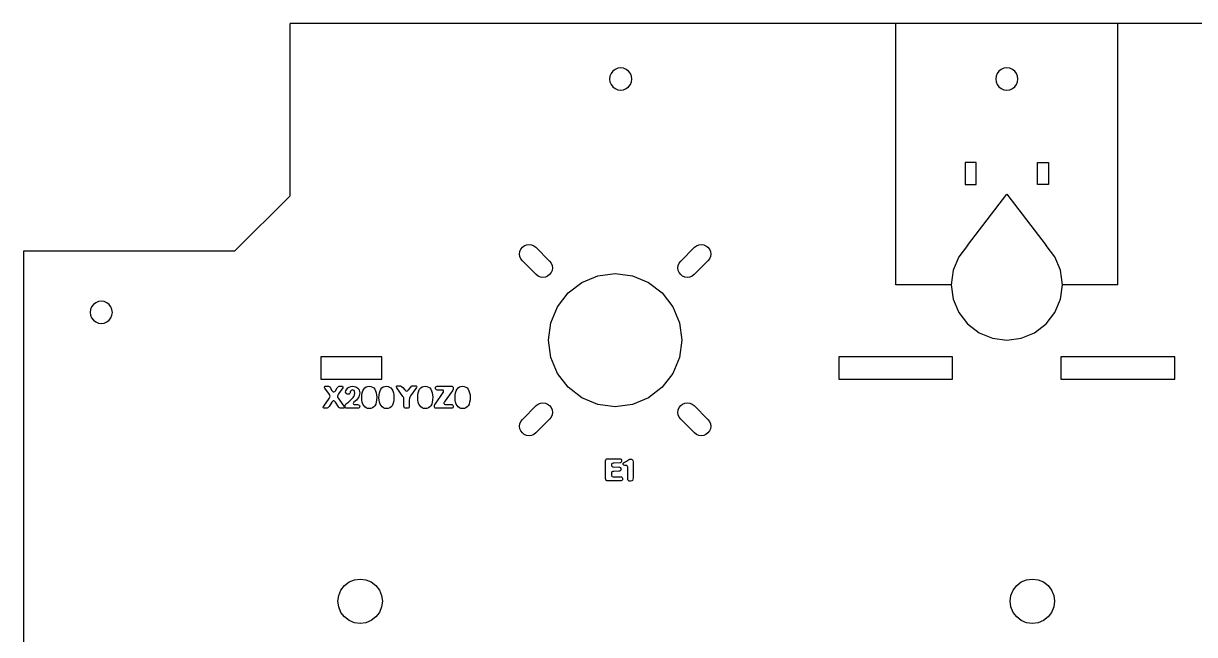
# Model space of a CAD drawing. Header units: metres. Extents: x 142 to 496, y 1157 to 1479.
# Drawn here: x 142.3 to 353.1, y 1368.9 to 1478.9 of the extents above; entities that cross this region are included whole.
import ezdxf

# ---------------------------------------------------------------- set-up
doc = ezdxf.new("R2010")
doc.units = ezdxf.units.M

msp = doc.modelspace()

# ---------------------------------------------------------------- linework, layer by layer
at = {"layer": 'COMPONENT5'}
for p, q in [((196.46, 1413.47, 0), (196.53, 1413.57, 0)), ((196.47, 1413.35, 0), (196.46, 1413.47, 0)), ((196.55, 1413.21, 0), (196.47, 1413.35, 0)), ((196.53, 1413.57, 0), (196.66, 1413.6, 0)), ((197.36, 1412.07, 0), (196.55, 1413.21, 0)), ((196.66, 1413.6, 0), (197.05, 1413.6, 0)), ((197.05, 1413.6, 0), (197.18, 1413.58, 0)), ((197.18, 1413.58, 0), (197.3, 1413.53, 0)), ((197.3, 1413.53, 0), (197.4, 1413.45, 0)), ((197.4, 1413.45, 0), (197.49, 1413.33, 0)), ((197.49, 1413.33, 0), (197.81, 1412.81, 0)), ((197.81, 1412.81, 0), (197.97, 1412.63, 0)), ((197.97, 1412.63, 0), (198.05, 1412.58, 0)), ((198.05, 1412.58, 0), (198.15, 1412.57, 0)), ((198.15, 1412.57, 0), (198.31, 1412.62, 0)), ((198.31, 1412.62, 0), (198.44, 1412.78, 0)), ((198.44, 1412.78, 0), (198.76, 1413.28, 0)), ((198.76, 1413.28, 0), (198.87, 1413.43, 0)), ((198.87, 1413.43, 0), (198.98, 1413.53, 0)), ((199.74, 1413.28, 0), (198.97, 1412.19, 0)), ((198.98, 1413.53, 0), (199.11, 1413.58, 0)), ((199.11, 1413.58, 0), (199.29, 1413.6, 0)), ((199.29, 1413.6, 0), (199.57, 1413.6, 0)), ((199.57, 1413.6, 0), (199.72, 1413.57, 0)), ((199.72, 1413.57, 0), (199.79, 1413.48, 0)), ((199.79, 1413.38, 0), (199.74, 1413.28, 0)), ((199.79, 1413.48, 0), (199.79, 1413.38, 0)), ((200.26, 1412.5, 0), (200.31, 1412.78, 0)), ((200.29, 1412.35, 0), (200.26, 1412.5, 0)), ((200.31, 1412.78, 0), (200.4, 1412.96, 0)), ((200.4, 1412.96, 0), (200.52, 1413.14, 0)), ((200.52, 1413.14, 0), (200.69, 1413.3, 0)), ((200.69, 1413.3, 0), (200.91, 1413.44, 0)), ((200.91, 1413.44, 0), (201.19, 1413.54, 0)), ((201.08, 1412.38, 0), (201.01, 1412.27, 0)), ((201.11, 1412.52, 0), (201.08, 1412.38, 0)), ((201.17, 1412.67, 0), (201.11, 1412.52, 0)), ((201.25, 1412.8, 0), (201.17, 1412.67, 0)), ((201.19, 1413.54, 0), (201.53, 1413.57, 0)), ((201.37, 1412.89, 0), (201.25, 1412.8, 0)), ((201.51, 1412.92, 0), (201.37, 1412.89, 0)), ((201.65, 1412.89, 0), (201.51, 1412.92, 0)), ((201.53, 1413.57, 0), (201.83, 1413.55, 0)), ((201.78, 1412.79, 0), (201.65, 1412.89, 0)), ((201.87, 1412.61, 0), (201.78, 1412.79, 0)), ((201.83, 1413.55, 0), (202.08, 1413.48, 0)), ((201.91, 1412.33, 0), (201.87, 1412.61, 0)), ((202.08, 1413.48, 0), (202.3, 1413.37, 0)), ((202.3, 1413.37, 0), (202.48, 1413.23, 0)), ((202.48, 1413.23, 0), (202.62, 1413.06, 0)), ((202.62, 1413.06, 0), (202.72, 1412.86, 0)), ((202.72, 1412.86, 0), (202.78, 1412.64, 0)), ((202.78, 1412.64, 0), (202.8, 1412.4, 0)), ((202.8, 1412.4, 0), (202.78, 1412.13, 0)), ((203.19, 1411.99, 0), (203.25, 1412.41, 0)), ((203.25, 1412.41, 0), (203.37, 1412.77, 0)), ((203.37, 1412.77, 0), (203.52, 1413.06, 0)), ((203.52, 1413.06, 0), (203.72, 1413.29, 0)), ((203.72, 1413.29, 0), (203.95, 1413.45, 0)), ((203.95, 1413.45, 0), (204.22, 1413.55, 0)), ((204.22, 1413.55, 0), (204.53, 1413.58, 0)), ((204.53, 1413.58, 0), (204.83, 1413.54, 0)), ((204.83, 1413.54, 0), (205.09, 1413.44, 0)), ((205.09, 1413.44, 0), (205.32, 1413.27, 0)), ((205.32, 1413.27, 0), (205.51, 1413.04, 0)), ((205.51, 1413.04, 0), (205.67, 1412.76, 0)), ((205.67, 1412.76, 0), (205.78, 1412.42, 0)), ((205.78, 1412.42, 0), (205.85, 1412.03, 0)), ((206.28, 1411.99, 0), (206.35, 1412.41, 0)), ((206.35, 1412.41, 0), (206.46, 1412.77, 0)), ((206.46, 1412.77, 0), (206.62, 1413.06, 0)), ((206.62, 1413.06, 0), (206.81, 1413.29, 0)), ((206.81, 1413.29, 0), (207.05, 1413.45, 0)), ((207.05, 1413.45, 0), (207.32, 1413.55, 0)), ((207.32, 1413.55, 0), (207.63, 1413.58, 0)), ((207.63, 1413.58, 0), (207.92, 1413.54, 0)), ((207.92, 1413.54, 0), (208.19, 1413.44, 0)), ((208.19, 1413.44, 0), (208.42, 1413.27, 0)), ((208.42, 1413.27, 0), (208.61, 1413.04, 0)), ((208.61, 1413.04, 0), (208.76, 1412.76, 0)), ((208.76, 1412.76, 0), (208.88, 1412.42, 0)), ((208.88, 1412.42, 0), (208.95, 1412.03, 0)), ((209.41, 1413.47, 0), (209.44, 1413.59, 0)), ((209.51, 1413.27, 0), (209.41, 1413.47, 0)), ((209.44, 1413.59, 0), (209.54, 1413.66, 0)), ((210.59, 1411.76, 0), (209.51, 1413.27, 0)), ((209.54, 1413.66, 0), (209.67, 1413.68, 0)), ((209.67, 1413.68, 0), (209.99, 1413.68, 0)), ((209.99, 1413.68, 0), (210.15, 1413.66, 0)), ((210.15, 1413.66, 0), (210.33, 1413.55, 0)), ((210.33, 1413.55, 0), (210.59, 1413.33, 0)), ((210.59, 1413.33, 0), (210.94, 1412.93, 0)), ((210.94, 1412.93, 0), (211.12, 1412.73, 0)), ((211.12, 1412.73, 0), (211.26, 1412.69, 0)), ((211.26, 1412.69, 0), (211.43, 1412.75, 0)), ((211.43, 1412.75, 0), (211.59, 1412.95, 0)), ((211.59, 1412.95, 0), (212, 1413.43, 0)), ((212.89, 1413.15, 0), (211.94, 1411.84, 0)), ((212, 1413.43, 0), (212.11, 1413.57, 0)), ((212.11, 1413.57, 0), (212.24, 1413.64, 0)), ((212.24, 1413.64, 0), (212.59, 1413.68, 0)), ((212.59, 1413.68, 0), (212.78, 1413.68, 0)), ((212.78, 1413.68, 0), (212.97, 1413.64, 0)), ((213.02, 1413.34, 0), (212.89, 1413.15, 0)), ((212.97, 1413.64, 0), (213.04, 1413.59, 0)), ((213.06, 1413.5, 0), (213.02, 1413.34, 0)), ((213.04, 1413.59, 0), (213.06, 1413.5, 0)), ((213.26, 1411.99, 0), (213.33, 1412.41, 0)), ((213.33, 1412.41, 0), (213.44, 1412.77, 0)), ((213.44, 1412.77, 0), (213.59, 1413.06, 0)), ((213.59, 1413.06, 0), (213.79, 1413.29, 0)), ((213.79, 1413.29, 0), (214.02, 1413.45, 0)), ((214.02, 1413.45, 0), (214.3, 1413.55, 0)), ((214.3, 1413.55, 0), (214.6, 1413.58, 0)), ((214.6, 1413.58, 0), (214.9, 1413.54, 0)), ((214.9, 1413.54, 0), (215.16, 1413.44, 0)), ((215.16, 1413.44, 0), (215.4, 1413.27, 0)), ((215.4, 1413.27, 0), (215.59, 1413.04, 0)), ((215.59, 1413.04, 0), (215.74, 1412.76, 0)), ((215.74, 1412.76, 0), (215.85, 1412.42, 0)), ((215.85, 1412.42, 0), (215.92, 1412.03, 0)), ((216.43, 1413.27, 0), (216.45, 1413.39, 0)), ((216.46, 1413.12, 0), (216.43, 1413.27, 0)), ((216.45, 1413.39, 0), (216.51, 1413.5, 0)), ((216.54, 1413, 0), (216.46, 1413.12, 0)), ((216.51, 1413.5, 0), (216.6, 1413.56, 0)), ((216.65, 1412.92, 0), (216.54, 1413, 0)), ((216.6, 1413.56, 0), (216.72, 1413.59, 0)), ((216.76, 1412.89, 0), (216.65, 1412.92, 0)), ((216.72, 1413.59, 0), (219.32, 1413.59, 0)), ((217.43, 1412.89, 0), (216.76, 1412.89, 0)), ((217.8, 1412.86, 0), (217.43, 1412.89, 0)), ((217.7, 1412.29, 0), (217.81, 1412.43, 0)), ((217.87, 1412.81, 0), (217.8, 1412.86, 0)), ((217.81, 1412.43, 0), (217.87, 1412.53, 0)), ((217.9, 1412.71, 0), (217.87, 1412.81, 0)), ((217.87, 1412.53, 0), (217.89, 1412.62, 0)), ((217.89, 1412.62, 0), (217.9, 1412.71, 0)), ((219.25, 1412.44, 0), (218.2, 1410.98, 0)), ((219.46, 1412.68, 0), (219.25, 1412.44, 0)), ((219.32, 1413.59, 0), (219.46, 1413.57, 0)), ((219.46, 1413.57, 0), (219.56, 1413.5, 0)), ((219.58, 1412.86, 0), (219.46, 1412.68, 0)), ((219.56, 1413.5, 0), (219.63, 1413.4, 0)), ((219.64, 1413.04, 0), (219.58, 1412.86, 0)), ((219.63, 1413.4, 0), (219.65, 1413.25, 0)), ((219.65, 1413.25, 0), (219.64, 1413.04, 0)), ((219.99, 1411.99, 0), (220.06, 1412.41, 0)), ((220.06, 1412.41, 0), (220.17, 1412.77, 0)), ((220.17, 1412.77, 0), (220.32, 1413.06, 0)), ((220.32, 1413.06, 0), (220.52, 1413.29, 0)), ((220.52, 1413.29, 0), (220.76, 1413.45, 0)), ((220.76, 1413.45, 0), (221.03, 1413.55, 0)), ((221.03, 1413.55, 0), (221.34, 1413.58, 0)), ((221.34, 1413.58, 0), (221.63, 1413.54, 0)), ((221.63, 1413.54, 0), (221.9, 1413.44, 0)), ((221.9, 1413.44, 0), (222.13, 1413.27, 0)), ((222.13, 1413.27, 0), (222.32, 1413.04, 0)), ((222.32, 1413.04, 0), (222.47, 1412.76, 0)), ((222.47, 1412.76, 0), (222.59, 1412.42, 0)), ((222.59, 1412.42, 0), (222.66, 1412.03, 0)), ((196.32, 1409.99, 0), (197.32, 1411.39, 0)), ((197.32, 1411.39, 0), (197.43, 1411.59, 0)), ((197.8, 1410.71, 0), (197.32, 1409.96, 0)), ((197.43, 1411.94, 0), (197.36, 1412.07, 0)), ((197.47, 1411.77, 0), (197.43, 1411.94, 0)), ((197.43, 1411.59, 0), (197.47, 1411.77, 0)), ((197.95, 1410.89, 0), (197.8, 1410.71, 0)), ((198.04, 1410.94, 0), (197.95, 1410.89, 0)), ((198.14, 1410.96, 0), (198.04, 1410.94, 0)), ((198.29, 1410.91, 0), (198.14, 1410.96, 0)), ((198.45, 1410.71, 0), (198.29, 1410.91, 0)), ((198.97, 1409.89, 0), (198.45, 1410.71, 0)), ((198.84, 1411.96, 0), (198.79, 1411.78, 0)), ((198.79, 1411.78, 0), (198.82, 1411.61, 0)), ((198.82, 1411.61, 0), (198.97, 1411.36, 0)), ((198.97, 1412.19, 0), (198.84, 1411.96, 0)), ((198.97, 1411.36, 0), (199.78, 1410.22, 0)), ((200.2, 1410.14, 0), (200.27, 1410.28, 0)), ((200.27, 1410.28, 0), (200.44, 1410.46, 0)), ((200.38, 1412.25, 0), (200.29, 1412.35, 0)), ((200.53, 1412.18, 0), (200.38, 1412.25, 0)), ((200.44, 1410.46, 0), (200.76, 1410.72, 0)), ((200.74, 1412.16, 0), (200.53, 1412.18, 0)), ((200.9, 1412.18, 0), (200.74, 1412.16, 0)), ((200.76, 1410.72, 0), (201.26, 1411.17, 0)), ((201.01, 1412.27, 0), (200.9, 1412.18, 0)), ((201.26, 1411.17, 0), (201.62, 1411.57, 0)), ((201.62, 1411.57, 0), (201.75, 1411.76, 0)), ((201.66, 1410.59, 0), (201.64, 1410.49, 0)), ((201.64, 1410.49, 0), (201.69, 1410.37, 0)), ((201.76, 1410.7, 0), (201.66, 1410.59, 0)), ((201.69, 1410.37, 0), (201.83, 1410.31, 0)), ((201.75, 1411.76, 0), (201.84, 1411.95, 0)), ((202.21, 1411.1, 0), (201.76, 1410.7, 0)), ((201.83, 1410.31, 0), (202.05, 1410.29, 0)), ((201.84, 1411.95, 0), (201.89, 1412.14, 0)), ((201.89, 1412.14, 0), (201.91, 1412.33, 0)), ((202.05, 1410.29, 0), (202.38, 1410.29, 0)), ((202.53, 1411.49, 0), (202.21, 1411.1, 0)), ((202.38, 1410.29, 0), (202.58, 1410.26, 0)), ((202.65, 1411.69, 0), (202.53, 1411.49, 0)), ((202.58, 1410.26, 0), (202.71, 1410.19, 0)), ((202.73, 1411.9, 0), (202.65, 1411.69, 0)), ((202.78, 1412.13, 0), (202.73, 1411.9, 0)), ((203.17, 1411.51, 0), (203.19, 1411.99, 0)), ((203.19, 1411.09, 0), (203.17, 1411.51, 0)), ((203.27, 1410.71, 0), (203.19, 1411.09, 0)), ((203.38, 1410.38, 0), (203.27, 1410.71, 0)), ((203.54, 1410.1, 0), (203.38, 1410.38, 0)), ((205.68, 1410.35, 0), (205.53, 1410.07, 0)), ((205.79, 1410.7, 0), (205.68, 1410.35, 0)), ((205.85, 1411.12, 0), (205.79, 1410.7, 0)), ((205.85, 1412.03, 0), (205.87, 1411.6, 0)), ((205.87, 1411.6, 0), (205.85, 1411.12, 0)), ((206.26, 1411.51, 0), (206.28, 1411.99, 0)), ((206.29, 1411.09, 0), (206.26, 1411.51, 0)), ((206.36, 1410.71, 0), (206.29, 1411.09, 0)), ((206.48, 1410.38, 0), (206.36, 1410.71, 0)), ((206.64, 1410.1, 0), (206.48, 1410.38, 0)), ((208.78, 1410.35, 0), (208.63, 1410.07, 0)), ((208.88, 1410.7, 0), (208.78, 1410.35, 0)), ((208.95, 1411.12, 0), (208.88, 1410.7, 0)), ((208.95, 1412.03, 0), (208.97, 1411.6, 0)), ((208.97, 1411.6, 0), (208.95, 1411.12, 0)), ((210.66, 1411.63, 0), (210.59, 1411.76, 0)), ((210.72, 1411.47, 0), (210.66, 1411.63, 0)), ((210.75, 1411.3, 0), (210.72, 1411.47, 0)), ((210.76, 1411.16, 0), (210.75, 1411.3, 0)), ((210.76, 1410, 0), (210.76, 1411.16, 0)), ((211.75, 1411.42, 0), (211.71, 1411.06, 0)), ((211.71, 1411.06, 0), (211.71, 1410, 0)), ((211.81, 1411.63, 0), (211.75, 1411.42, 0)), ((211.94, 1411.84, 0), (211.81, 1411.63, 0)), ((213.24, 1411.51, 0), (213.26, 1411.99, 0)), ((213.26, 1411.09, 0), (213.24, 1411.51, 0)), ((213.34, 1410.71, 0), (213.26, 1411.09, 0)), ((213.46, 1410.38, 0), (213.34, 1410.71, 0)), ((213.61, 1410.1, 0), (213.46, 1410.38, 0)), ((215.76, 1410.35, 0), (215.61, 1410.07, 0)), ((215.86, 1410.7, 0), (215.76, 1410.35, 0)), ((215.93, 1411.12, 0), (215.86, 1410.7, 0)), ((215.92, 1412.03, 0), (215.95, 1411.6, 0)), ((215.95, 1411.6, 0), (215.93, 1411.12, 0)), ((216.26, 1410.16, 0), (216.32, 1410.31, 0)), ((216.32, 1410.31, 0), (216.54, 1410.61, 0)), ((216.54, 1410.61, 0), (217.7, 1412.29, 0)), ((217.99, 1410.67, 0), (217.97, 1410.58, 0)), ((217.97, 1410.58, 0), (217.97, 1410.49, 0)), ((217.97, 1410.49, 0), (217.98, 1410.41, 0)), ((217.98, 1410.41, 0), (218.02, 1410.35, 0)), ((218.05, 1410.79, 0), (217.99, 1410.67, 0)), ((218.02, 1410.35, 0), (218.16, 1410.3, 0)), ((218.2, 1410.98, 0), (218.05, 1410.79, 0)), ((218.16, 1410.3, 0), (218.41, 1410.31, 0)), ((218.41, 1410.31, 0), (218.77, 1410.32, 0)), ((218.77, 1410.32, 0), (219.32, 1410.32, 0)), ((219.32, 1410.32, 0), (219.45, 1410.29, 0)), ((219.45, 1410.29, 0), (219.55, 1410.19, 0)), ((219.97, 1411.51, 0), (219.99, 1411.99, 0)), ((220, 1411.09, 0), (219.97, 1411.51, 0)), ((220.07, 1410.71, 0), (220, 1411.09, 0)), ((220.19, 1410.38, 0), (220.07, 1410.71, 0)), ((220.35, 1410.1, 0), (220.19, 1410.38, 0)), ((222.49, 1410.35, 0), (222.34, 1410.07, 0)), ((222.59, 1410.7, 0), (222.49, 1410.35, 0)), ((222.66, 1411.12, 0), (222.59, 1410.7, 0)), ((222.66, 1412.03, 0), (222.68, 1411.6, 0)), ((222.68, 1411.6, 0), (222.66, 1411.12, 0)), ((196.22, 1409.77, 0), (196.24, 1409.86, 0)), ((196.26, 1409.7, 0), (196.22, 1409.77, 0)), ((196.24, 1409.86, 0), (196.28, 1409.92, 0)), ((196.35, 1409.64, 0), (196.26, 1409.7, 0)), ((196.28, 1409.92, 0), (196.32, 1409.99, 0)), ((196.46, 1409.62, 0), (196.35, 1409.64, 0)), ((196.8, 1409.62, 0), (196.46, 1409.62, 0)), ((196.94, 1409.64, 0), (196.8, 1409.62, 0)), ((197.07, 1409.69, 0), (196.94, 1409.64, 0)), ((197.19, 1409.8, 0), (197.07, 1409.69, 0)), ((197.32, 1409.96, 0), (197.19, 1409.8, 0)), ((199.07, 1409.77, 0), (198.97, 1409.89, 0)), ((199.18, 1409.69, 0), (199.07, 1409.77, 0)), ((199.3, 1409.64, 0), (199.18, 1409.69, 0)), ((199.43, 1409.62, 0), (199.3, 1409.64, 0)), ((199.78, 1409.62, 0), (199.43, 1409.62, 0)), ((199.78, 1410.22, 0), (199.93, 1410, 0)), ((199.96, 1409.66, 0), (199.78, 1409.62, 0)), ((199.93, 1410, 0), (200.01, 1409.88, 0)), ((200.01, 1409.71, 0), (199.96, 1409.66, 0)), ((200.01, 1409.88, 0), (200.03, 1409.83, 0)), ((200.03, 1409.79, 0), (200.01, 1409.71, 0)), ((200.03, 1409.83, 0), (200.03, 1409.79, 0)), ((200.19, 1409.95, 0), (200.2, 1410.14, 0)), ((200.21, 1409.81, 0), (200.19, 1409.95, 0)), ((200.27, 1409.71, 0), (200.21, 1409.81, 0)), ((200.37, 1409.64, 0), (200.27, 1409.71, 0)), ((200.5, 1409.62, 0), (200.37, 1409.64, 0)), ((202.45, 1409.62, 0), (200.5, 1409.62, 0)), ((202.59, 1409.64, 0), (202.45, 1409.62, 0)), ((202.7, 1409.7, 0), (202.59, 1409.64, 0)), ((202.78, 1409.8, 0), (202.7, 1409.7, 0)), ((202.71, 1410.19, 0), (202.78, 1410.09, 0)), ((202.78, 1410.09, 0), (202.8, 1409.96, 0)), ((202.8, 1409.96, 0), (202.78, 1409.8, 0)), ((203.74, 1409.87, 0), (203.54, 1410.1, 0)), ((203.97, 1409.71, 0), (203.74, 1409.87, 0)), ((204.23, 1409.6, 0), (203.97, 1409.71, 0)), ((204.51, 1409.57, 0), (204.23, 1409.6, 0)), ((204.83, 1409.6, 0), (204.51, 1409.57, 0)), ((205.11, 1409.69, 0), (204.83, 1409.6, 0)), ((205.34, 1409.85, 0), (205.11, 1409.69, 0)), ((205.53, 1410.07, 0), (205.34, 1409.85, 0)), ((206.83, 1409.87, 0), (206.64, 1410.1, 0)), ((207.06, 1409.71, 0), (206.83, 1409.87, 0)), ((207.32, 1409.6, 0), (207.06, 1409.71, 0)), ((207.61, 1409.57, 0), (207.32, 1409.6, 0)), ((207.93, 1409.6, 0), (207.61, 1409.57, 0)), ((208.2, 1409.69, 0), (207.93, 1409.6, 0)), ((208.44, 1409.85, 0), (208.2, 1409.69, 0)), ((208.63, 1410.07, 0), (208.44, 1409.85, 0)), ((210.79, 1409.83, 0), (210.76, 1410, 0)), ((210.86, 1409.71, 0), (210.79, 1409.83, 0)), ((210.98, 1409.63, 0), (210.86, 1409.71, 0)), ((211.15, 1409.61, 0), (210.98, 1409.63, 0)), ((211.33, 1409.61, 0), (211.15, 1409.61, 0)), ((211.5, 1409.63, 0), (211.33, 1409.61, 0)), ((211.62, 1409.71, 0), (211.5, 1409.63, 0)), ((211.69, 1409.83, 0), (211.62, 1409.71, 0)), ((211.71, 1410, 0), (211.69, 1409.83, 0)), ((213.81, 1409.87, 0), (213.61, 1410.1, 0)), ((214.04, 1409.71, 0), (213.81, 1409.87, 0)), ((214.3, 1409.6, 0), (214.04, 1409.71, 0)), ((214.59, 1409.57, 0), (214.3, 1409.6, 0)), ((214.91, 1409.6, 0), (214.59, 1409.57, 0)), ((215.18, 1409.69, 0), (214.91, 1409.6, 0)), ((215.42, 1409.85, 0), (215.18, 1409.69, 0)), ((215.61, 1410.07, 0), (215.42, 1409.85, 0)), ((216.24, 1409.99, 0), (216.26, 1410.16, 0)), ((216.26, 1409.83, 0), (216.24, 1409.99, 0)), ((216.32, 1409.71, 0), (216.26, 1409.83, 0)), ((216.41, 1409.64, 0), (216.32, 1409.71, 0)), ((216.54, 1409.61, 0), (216.41, 1409.64, 0)), ((219.32, 1409.61, 0), (216.54, 1409.61, 0)), ((219.46, 1409.63, 0), (219.32, 1409.61, 0)), ((219.55, 1409.69, 0), (219.46, 1409.63, 0)), ((219.55, 1410.19, 0), (219.61, 1410.07, 0)), ((219.61, 1409.79, 0), (219.55, 1409.69, 0)), ((219.61, 1410.07, 0), (219.63, 1409.95, 0)), ((219.63, 1409.95, 0), (219.61, 1409.79, 0)), ((220.54, 1409.87, 0), (220.35, 1410.1, 0)), ((220.77, 1409.71, 0), (220.54, 1409.87, 0)), ((221.03, 1409.6, 0), (220.77, 1409.71, 0)), ((221.32, 1409.57, 0), (221.03, 1409.6, 0)), ((221.64, 1409.6, 0), (221.32, 1409.57, 0)), ((221.91, 1409.69, 0), (221.64, 1409.6, 0)), ((222.15, 1409.85, 0), (221.91, 1409.69, 0)), ((222.34, 1410.07, 0), (222.15, 1409.85, 0))]:
    msp.add_line(p, q, dxfattribs=at)
at = {"layer": 'COMPONENT6'}
for p, q in [((247.06, 1400.14, 0), (247.08, 1400.31, 0)), ((247.06, 1396.96, 0), (247.06, 1400.14, 0)), ((247.08, 1400.31, 0), (247.14, 1400.43, 0)), ((247.14, 1400.43, 0), (247.25, 1400.5, 0)), ((247.25, 1400.5, 0), (247.4, 1400.52, 0)), ((247.4, 1400.52, 0), (249.58, 1400.52, 0)), ((248.41, 1399.75, 0), (248.26, 1399.7, 0)), ((248.6, 1399.76, 0), (248.41, 1399.75, 0)), ((249.61, 1399.78, 0), (248.6, 1399.76, 0)), ((249.58, 1400.52, 0), (249.74, 1400.5, 0)), ((249.76, 1399.82, 0), (249.61, 1399.78, 0)), ((249.74, 1400.5, 0), (249.85, 1400.44, 0)), ((249.86, 1399.92, 0), (249.76, 1399.82, 0)), ((249.85, 1400.44, 0), (249.91, 1400.34, 0)), ((249.92, 1400.05, 0), (249.86, 1399.92, 0)), ((249.91, 1400.34, 0), (249.93, 1400.2, 0)), ((249.93, 1400.2, 0), (249.92, 1400.05, 0)), ((250.23, 1399.64, 0), (250.25, 1399.74, 0)), ((250.25, 1399.74, 0), (250.29, 1399.81, 0)), ((250.29, 1399.81, 0), (250.44, 1399.91, 0)), ((250.44, 1399.91, 0), (250.64, 1399.99, 0)), ((250.64, 1399.99, 0), (250.88, 1400.09, 0)), ((250.88, 1400.09, 0), (251.01, 1400.19, 0)), ((251.01, 1400.19, 0), (251.16, 1400.32, 0)), ((251.16, 1400.32, 0), (251.35, 1400.43, 0)), ((251.35, 1400.43, 0), (251.59, 1400.48, 0)), ((251.59, 1400.48, 0), (251.74, 1400.46, 0)), ((251.74, 1400.46, 0), (251.84, 1400.41, 0)), ((251.84, 1400.41, 0), (251.92, 1400.34, 0)), ((251.92, 1400.34, 0), (251.96, 1400.24, 0)), ((251.96, 1400.24, 0), (252, 1400, 0)), ((252, 1400, 0), (252, 1399.74, 0)), ((252, 1399.74, 0), (252, 1397.11, 0)), ((248.13, 1398.01, 0), (248.1, 1397.78, 0)), ((248.1, 1397.78, 0), (248.1, 1397.61, 0)), ((248.15, 1399.6, 0), (248.11, 1399.42, 0)), ((248.11, 1399.42, 0), (248.14, 1399.23, 0)), ((248.2, 1398.15, 0), (248.13, 1398.01, 0)), ((248.14, 1399.23, 0), (248.22, 1399.12, 0)), ((248.26, 1399.7, 0), (248.15, 1399.6, 0)), ((248.34, 1398.22, 0), (248.2, 1398.15, 0)), ((248.22, 1399.12, 0), (248.35, 1399.06, 0)), ((248.55, 1398.25, 0), (248.34, 1398.22, 0)), ((248.35, 1399.06, 0), (248.55, 1399.04, 0)), ((248.55, 1399.04, 0), (249.44, 1399.06, 0)), ((249.44, 1398.27, 0), (248.55, 1398.25, 0)), ((249.44, 1399.06, 0), (249.59, 1399.03, 0)), ((249.59, 1398.3, 0), (249.44, 1398.27, 0)), ((249.59, 1399.03, 0), (249.71, 1398.93, 0)), ((249.71, 1398.38, 0), (249.59, 1398.3, 0)), ((249.71, 1398.93, 0), (249.78, 1398.8, 0)), ((249.78, 1398.5, 0), (249.71, 1398.38, 0)), ((249.78, 1398.8, 0), (249.8, 1398.64, 0)), ((249.8, 1398.64, 0), (249.78, 1398.5, 0)), ((250.25, 1399.48, 0), (250.23, 1399.64, 0)), ((250.32, 1399.38, 0), (250.25, 1399.48, 0)), ((250.52, 1399.32, 0), (250.32, 1399.38, 0)), ((250.75, 1399.31, 0), (250.52, 1399.32, 0)), ((250.86, 1399.3, 0), (250.75, 1399.31, 0)), ((250.94, 1399.25, 0), (250.86, 1399.3, 0)), ((251.02, 1399.14, 0), (250.94, 1399.25, 0)), ((251.05, 1399.02, 0), (251.02, 1399.14, 0)), ((251.05, 1398.74, 0), (251.05, 1399.02, 0)), ((251.05, 1397.04, 0), (251.05, 1398.74, 0)), ((247.08, 1396.77, 0), (247.06, 1396.96, 0)), ((247.15, 1396.64, 0), (247.08, 1396.77, 0)), ((247.26, 1396.57, 0), (247.15, 1396.64, 0)), ((247.42, 1396.55, 0), (247.26, 1396.57, 0)), ((249.66, 1396.55, 0), (247.42, 1396.55, 0)), ((248.1, 1397.61, 0), (248.14, 1397.43, 0)), ((248.14, 1397.43, 0), (248.24, 1397.32, 0)), ((248.24, 1397.32, 0), (248.41, 1397.28, 0)), ((248.41, 1397.28, 0), (248.62, 1397.27, 0)), ((248.62, 1397.27, 0), (249.78, 1397.29, 0)), ((249.86, 1396.57, 0), (249.66, 1396.55, 0)), ((249.78, 1397.29, 0), (249.93, 1397.26, 0)), ((250, 1396.62, 0), (249.86, 1396.57, 0)), ((249.93, 1397.26, 0), (250.03, 1397.15, 0)), ((250.08, 1396.72, 0), (250, 1396.62, 0)), ((250.03, 1397.15, 0), (250.09, 1397.01, 0)), ((250.11, 1396.85, 0), (250.08, 1396.72, 0)), ((250.09, 1397.01, 0), (250.11, 1396.85, 0)), ((251.08, 1396.76, 0), (251.05, 1397.04, 0)), ((251.17, 1396.59, 0), (251.08, 1396.76, 0)), ((251.31, 1396.51, 0), (251.17, 1396.59, 0)), ((251.53, 1396.49, 0), (251.31, 1396.51, 0)), ((251.78, 1396.53, 0), (251.53, 1396.49, 0)), ((251.93, 1396.64, 0), (251.78, 1396.53, 0)), ((251.99, 1396.83, 0), (251.93, 1396.64, 0)), ((252, 1397.11, 0), (251.99, 1396.83, 0))]:
    msp.add_line(p, q, dxfattribs=at)
at = {"layer": 'GROUP0'}
for p, q in [((190.28, 1447.88, 0), (190.28, 1478.88, 0)), ((299.28, 1478.88, 0), (190.28, 1478.88, 0)), ((339.28, 1478.88, 0), (299.28, 1478.88, 0)), ((299.28, 1431.86, 0), (299.28, 1478.88, 0)), ((448.28, 1478.88, 0), (339.28, 1478.88, 0)), ((339.28, 1431.86, 0), (339.28, 1478.88, 0)), ((247.85, 1469.4, 0), (247.78, 1468.88, 0)), ((248.05, 1469.88, 0), (247.85, 1469.4, 0)), ((248.37, 1470.3, 0), (248.05, 1469.88, 0)), ((248.78, 1470.62, 0), (248.37, 1470.3, 0)), ((249.27, 1470.82, 0), (248.78, 1470.62, 0)), ((249.78, 1470.88, 0), (249.27, 1470.82, 0)), ((250.3, 1470.82, 0), (249.78, 1470.88, 0)), ((250.78, 1470.62, 0), (250.3, 1470.82, 0)), ((251.2, 1470.3, 0), (250.78, 1470.62, 0)), ((251.52, 1469.88, 0), (251.2, 1470.3, 0)), ((251.71, 1469.4, 0), (251.52, 1469.88, 0)), ((251.78, 1468.88, 0), (251.71, 1469.4, 0)), ((317.35, 1469.4, 0), (317.28, 1468.88, 0)), ((317.55, 1469.88, 0), (317.35, 1469.4, 0)), ((317.87, 1470.3, 0), (317.55, 1469.88, 0)), ((318.28, 1470.62, 0), (317.87, 1470.3, 0)), ((318.77, 1470.82, 0), (318.28, 1470.62, 0)), ((319.28, 1470.88, 0), (318.77, 1470.82, 0)), ((319.8, 1470.82, 0), (319.28, 1470.88, 0)), ((320.28, 1470.62, 0), (319.8, 1470.82, 0)), ((320.7, 1470.3, 0), (320.28, 1470.62, 0)), ((321.02, 1469.88, 0), (320.7, 1470.3, 0)), ((321.21, 1469.4, 0), (321.02, 1469.88, 0)), ((321.28, 1468.88, 0), (321.21, 1469.4, 0)), ((247.78, 1468.88, 0), (247.85, 1468.37, 0)), ((247.85, 1468.37, 0), (248.05, 1467.88, 0)), ((248.05, 1467.88, 0), (248.37, 1467.47, 0)), ((248.37, 1467.47, 0), (248.78, 1467.15, 0)), ((250.78, 1467.15, 0), (251.2, 1467.47, 0)), ((251.2, 1467.47, 0), (251.52, 1467.88, 0)), ((251.52, 1467.88, 0), (251.71, 1468.37, 0)), ((251.71, 1468.37, 0), (251.78, 1468.88, 0)), ((317.28, 1468.88, 0), (317.35, 1468.37, 0)), ((317.35, 1468.37, 0), (317.55, 1467.88, 0)), ((317.55, 1467.88, 0), (317.87, 1467.47, 0)), ((317.87, 1467.47, 0), (318.28, 1467.15, 0)), ((320.28, 1467.15, 0), (320.7, 1467.47, 0)), ((320.7, 1467.47, 0), (321.02, 1467.88, 0)), ((321.02, 1467.88, 0), (321.21, 1468.37, 0)), ((321.21, 1468.37, 0), (321.28, 1468.88, 0)), ((248.78, 1467.15, 0), (249.27, 1466.95, 0)), ((249.27, 1466.95, 0), (249.78, 1466.88, 0)), ((249.78, 1466.88, 0), (250.3, 1466.95, 0)), ((250.3, 1466.95, 0), (250.78, 1467.15, 0)), ((318.28, 1467.15, 0), (318.77, 1466.95, 0)), ((318.77, 1466.95, 0), (319.28, 1466.88, 0)), ((319.28, 1466.88, 0), (319.8, 1466.95, 0)), ((319.8, 1466.95, 0), (320.28, 1467.15, 0)), ((311.78, 1453.88, 0), (311.78, 1449.88, 0)), ((313.78, 1453.88, 0), (311.78, 1453.88, 0)), ((313.78, 1449.88, 0), (313.78, 1453.88, 0)), ((324.78, 1449.88, 0), (324.78, 1453.88, 0)), ((324.78, 1453.88, 0), (326.78, 1453.88, 0)), ((326.78, 1453.88, 0), (326.78, 1449.88, 0)), ((311.78, 1449.88, 0), (313.78, 1449.88, 0)), ((326.78, 1449.88, 0), (324.78, 1449.88, 0)), ((180.28, 1437.88, 0), (190.28, 1447.88, 0)), ((312.21, 1438.94, 0), (319.28, 1448.15, 0)), ((319.28, 1448.15, 0), (326.35, 1438.94, 0)), ((142.28, 1437.88, 0), (142.27, 1199.38, 0)), ((180.28, 1437.88, 0), (142.28, 1437.88, 0)), ((231.58, 1437.38, 0), (231.64, 1437.82, 0)), ((231.64, 1437.82, 0), (231.81, 1438.23, 0)), ((231.81, 1438.23, 0), (232.08, 1438.59, 0)), ((232.08, 1438.59, 0), (232.43, 1438.86, 0)), ((232.43, 1438.86, 0), (232.84, 1439.03, 0)), ((232.84, 1439.03, 0), (233.28, 1439.08, 0)), ((233.28, 1439.08, 0), (233.72, 1439.03, 0)), ((233.72, 1439.03, 0), (234.13, 1438.86, 0)), ((234.13, 1438.86, 0), (234.49, 1438.59, 0)), ((236.99, 1436.09, 0), (234.49, 1438.59, 0)), ((263.08, 1438.59, 0), (260.58, 1436.09, 0)), ((263.08, 1438.59, 0), (263.43, 1438.86, 0)), ((263.43, 1438.86, 0), (263.84, 1439.03, 0)), ((263.84, 1439.03, 0), (264.28, 1439.08, 0)), ((264.28, 1439.08, 0), (264.72, 1439.03, 0)), ((264.72, 1439.03, 0), (265.13, 1438.86, 0)), ((265.13, 1438.86, 0), (265.49, 1438.59, 0)), ((265.49, 1438.59, 0), (265.76, 1438.23, 0)), ((265.76, 1438.23, 0), (265.93, 1437.82, 0)), ((265.93, 1437.82, 0), (265.98, 1437.38, 0)), ((312.21, 1438.94, 0), (310.62, 1436.86, 0)), ((327.94, 1436.86, 0), (326.35, 1438.94, 0)), ((231.64, 1436.94, 0), (231.58, 1437.38, 0)), ((231.81, 1436.53, 0), (231.64, 1436.94, 0)), ((232.08, 1436.18, 0), (231.81, 1436.53, 0)), ((232.08, 1436.18, 0), (234.58, 1433.68, 0)), ((236.99, 1436.09, 0), (237.26, 1435.73, 0)), ((237.26, 1435.73, 0), (237.43, 1435.32, 0)), ((260.14, 1435.32, 0), (260.31, 1435.73, 0)), ((260.31, 1435.73, 0), (260.58, 1436.09, 0)), ((262.99, 1433.68, 0), (265.49, 1436.18, 0)), ((265.76, 1436.53, 0), (265.49, 1436.18, 0)), ((265.93, 1436.94, 0), (265.76, 1436.53, 0)), ((265.98, 1437.38, 0), (265.93, 1436.94, 0)), ((310.62, 1436.86, 0), (309.62, 1434.45, 0)), ((328.94, 1434.45, 0), (327.94, 1436.86, 0)), ((234.93, 1433.41, 0), (234.58, 1433.68, 0)), ((236.99, 1433.68, 0), (236.63, 1433.41, 0)), ((237.26, 1434.03, 0), (236.99, 1433.68, 0)), ((237.43, 1434.44, 0), (237.26, 1434.03, 0)), ((237.43, 1435.32, 0), (237.48, 1434.88, 0)), ((237.48, 1434.88, 0), (237.43, 1434.44, 0)), ((242.78, 1432.28, 0), (245.68, 1433.48, 0)), ((245.68, 1433.48, 0), (248.78, 1433.88, 0)), ((248.78, 1433.88, 0), (251.89, 1433.48, 0)), ((251.89, 1433.48, 0), (254.78, 1432.28, 0)), ((260.08, 1434.88, 0), (260.14, 1435.32, 0)), ((260.14, 1434.44, 0), (260.08, 1434.88, 0)), ((260.31, 1434.03, 0), (260.14, 1434.44, 0)), ((260.58, 1433.68, 0), (260.31, 1434.03, 0)), ((260.93, 1433.41, 0), (260.58, 1433.68, 0)), ((262.99, 1433.68, 0), (262.63, 1433.41, 0)), ((309.62, 1434.45, 0), (309.28, 1431.86, 0)), ((329.28, 1431.86, 0), (328.94, 1434.45, 0)), ((235.34, 1433.24, 0), (234.93, 1433.41, 0)), ((235.78, 1433.18, 0), (235.34, 1433.24, 0)), ((236.22, 1433.24, 0), (235.78, 1433.18, 0)), ((236.63, 1433.41, 0), (236.22, 1433.24, 0)), ((240.3, 1430.37, 0), (242.78, 1432.28, 0)), ((254.78, 1432.28, 0), (257.27, 1430.37, 0)), ((261.34, 1433.24, 0), (260.93, 1433.41, 0)), ((261.78, 1433.18, 0), (261.34, 1433.24, 0)), ((262.22, 1433.24, 0), (261.78, 1433.18, 0)), ((262.63, 1433.41, 0), (262.22, 1433.24, 0)), ((309.28, 1431.86, 0), (299.28, 1431.86, 0)), ((309.28, 1431.86, 0), (309.62, 1429.28, 0)), ((328.94, 1429.28, 0), (329.28, 1431.86, 0)), ((339.28, 1431.86, 0), (329.28, 1431.86, 0)), ((238.39, 1427.88, 0), (240.3, 1430.37, 0)), ((257.27, 1430.37, 0), (259.18, 1427.88, 0)), ((309.62, 1429.28, 0), (310.62, 1426.86, 0)), ((327.94, 1426.86, 0), (328.94, 1429.28, 0)), ((154.35, 1427.4, 0), (154.28, 1426.88, 0)), ((154.55, 1427.88, 0), (154.35, 1427.4, 0)), ((154.87, 1428.3, 0), (154.55, 1427.88, 0)), ((155.28, 1428.62, 0), (154.87, 1428.3, 0)), ((155.77, 1428.82, 0), (155.28, 1428.62, 0)), ((156.28, 1428.88, 0), (155.77, 1428.82, 0)), ((156.8, 1428.82, 0), (156.28, 1428.88, 0)), ((157.28, 1428.62, 0), (156.8, 1428.82, 0)), ((157.7, 1428.3, 0), (157.28, 1428.62, 0)), ((158.02, 1427.88, 0), (157.7, 1428.3, 0)), ((158.21, 1427.4, 0), (158.02, 1427.88, 0)), ((158.28, 1426.88, 0), (158.21, 1427.4, 0)), ((237.19, 1424.99, 0), (238.39, 1427.88, 0)), ((259.18, 1427.88, 0), (260.37, 1424.99, 0)), ((154.28, 1426.88, 0), (154.35, 1426.37, 0)), ((154.35, 1426.37, 0), (154.55, 1425.88, 0)), ((154.55, 1425.88, 0), (154.87, 1425.47, 0)), ((154.87, 1425.47, 0), (155.28, 1425.15, 0)), ((155.28, 1425.15, 0), (155.77, 1424.95, 0)), ((156.8, 1424.95, 0), (157.28, 1425.15, 0)), ((157.28, 1425.15, 0), (157.7, 1425.47, 0)), ((157.7, 1425.47, 0), (158.02, 1425.88, 0)), ((158.02, 1425.88, 0), (158.21, 1426.37, 0)), ((158.21, 1426.37, 0), (158.28, 1426.88, 0)), ((310.62, 1426.86, 0), (312.21, 1424.79, 0)), ((326.35, 1424.79, 0), (327.94, 1426.86, 0)), ((155.77, 1424.95, 0), (156.28, 1424.88, 0)), ((156.28, 1424.88, 0), (156.8, 1424.95, 0)), ((236.78, 1421.88, 0), (237.19, 1424.99, 0)), ((260.37, 1424.99, 0), (260.78, 1421.88, 0)), ((312.21, 1424.79, 0), (314.28, 1423.2, 0)), ((314.28, 1423.2, 0), (316.69, 1422.21, 0)), ((321.87, 1422.21, 0), (324.28, 1423.2, 0)), ((324.28, 1423.2, 0), (326.35, 1424.79, 0)), ((237.19, 1418.78, 0), (236.78, 1421.88, 0)), ((260.78, 1421.88, 0), (260.37, 1418.78, 0)), ((316.69, 1422.21, 0), (319.28, 1421.86, 0)), ((319.28, 1421.86, 0), (321.87, 1422.21, 0)), ((195.78, 1418.88, 0), (195.78, 1414.88, 0)), ((206.78, 1418.88, 0), (195.78, 1418.88, 0)), ((206.78, 1414.88, 0), (206.78, 1418.88, 0)), ((238.39, 1415.88, 0), (237.19, 1418.78, 0)), ((260.37, 1418.78, 0), (259.18, 1415.88, 0)), ((289.03, 1418.88, 0), (289.03, 1414.88, 0)), ((309.53, 1418.88, 0), (289.03, 1418.88, 0)), ((309.53, 1414.88, 0), (309.53, 1418.88, 0)), ((349.53, 1418.88, 0), (329.03, 1418.88, 0)), ((329.03, 1418.88, 0), (329.03, 1414.88, 0)), ((349.53, 1414.88, 0), (349.53, 1418.88, 0)), ((195.78, 1414.88, 0), (206.78, 1414.88, 0)), ((240.3, 1413.4, 0), (238.39, 1415.88, 0)), ((259.18, 1415.88, 0), (257.27, 1413.4, 0)), ((289.03, 1414.88, 0), (309.53, 1414.88, 0)), ((329.03, 1414.88, 0), (349.53, 1414.88, 0)), ((242.78, 1411.49, 0), (240.3, 1413.4, 0)), ((257.27, 1413.4, 0), (254.78, 1411.49, 0)), ((234.58, 1410.09, 0), (234.93, 1410.36, 0)), ((234.93, 1410.36, 0), (235.34, 1410.53, 0)), ((235.34, 1410.53, 0), (235.78, 1410.58, 0)), ((235.78, 1410.58, 0), (236.22, 1410.53, 0)), ((236.22, 1410.53, 0), (236.63, 1410.36, 0)), ((236.63, 1410.36, 0), (236.98, 1410.09, 0)), ((245.68, 1410.29, 0), (242.78, 1411.49, 0)), ((248.78, 1409.88, 0), (245.68, 1410.29, 0)), ((251.89, 1410.29, 0), (248.78, 1409.88, 0)), ((254.78, 1411.49, 0), (251.89, 1410.29, 0)), ((260.58, 1410.09, 0), (260.93, 1410.36, 0)), ((260.93, 1410.36, 0), (261.34, 1410.53, 0)), ((261.34, 1410.53, 0), (261.78, 1410.58, 0)), ((261.78, 1410.58, 0), (262.22, 1410.53, 0)), ((262.22, 1410.53, 0), (262.63, 1410.36, 0)), ((262.63, 1410.36, 0), (262.98, 1410.09, 0)), ((234.58, 1410.09, 0), (232.08, 1407.59, 0)), ((236.98, 1410.09, 0), (237.26, 1409.73, 0)), ((237.26, 1409.73, 0), (237.42, 1409.32, 0)), ((237.42, 1408.44, 0), (237.26, 1408.03, 0)), ((237.42, 1409.32, 0), (237.48, 1408.88, 0)), ((237.48, 1408.88, 0), (237.42, 1408.44, 0)), ((260.08, 1408.88, 0), (260.14, 1409.32, 0)), ((260.14, 1408.44, 0), (260.08, 1408.88, 0)), ((260.14, 1409.32, 0), (260.31, 1409.73, 0)), ((260.31, 1408.03, 0), (260.14, 1408.44, 0)), ((260.31, 1409.73, 0), (260.58, 1410.09, 0)), ((265.48, 1407.59, 0), (262.98, 1410.09, 0)), ((231.58, 1406.38, 0), (231.64, 1406.82, 0)), ((231.64, 1405.94, 0), (231.58, 1406.38, 0)), ((231.64, 1406.82, 0), (231.81, 1407.23, 0)), ((231.81, 1407.23, 0), (232.08, 1407.59, 0)), ((234.48, 1405.18, 0), (236.98, 1407.68, 0)), ((237.26, 1408.03, 0), (236.98, 1407.68, 0)), ((260.58, 1407.68, 0), (260.31, 1408.03, 0)), ((260.58, 1407.68, 0), (263.08, 1405.18, 0)), ((265.48, 1407.59, 0), (265.75, 1407.23, 0)), ((265.75, 1407.23, 0), (265.92, 1406.82, 0)), ((265.92, 1406.82, 0), (265.98, 1406.38, 0)), ((265.98, 1406.38, 0), (265.92, 1405.94, 0)), ((231.81, 1405.53), (231.64, 1405.94, 0)), ((232.08, 1405.18, 0), (231.81, 1405.53)), ((232.43, 1404.91, 0), (232.08, 1405.18, 0)), ((232.84, 1404.74, 0), (232.43, 1404.91, 0)), ((233.28, 1404.68, 0), (232.84, 1404.74, 0)), ((233.72, 1404.74, 0), (233.28, 1404.68, 0)), ((234.13, 1404.91, 0), (233.72, 1404.74, 0)), ((234.48, 1405.18, 0), (234.13, 1404.91, 0)), ((263.43, 1404.91, 0), (263.08, 1405.18, 0)), ((263.84, 1404.74, 0), (263.43, 1404.91, 0)), ((264.28, 1404.68, 0), (263.84, 1404.74, 0)), ((264.72, 1404.74, 0), (264.28, 1404.68, 0)), ((265.13, 1404.91, 0), (264.72, 1404.74, 0)), ((265.48, 1405.18, 0), (265.13, 1404.91, 0)), ((265.75, 1405.53, 0), (265.48, 1405.18, 0)), ((265.92, 1405.94, 0), (265.75, 1405.53, 0)), ((200.88, 1378.35, 0), (201.85, 1378.75, 0)), ((201.85, 1378.75, 0), (202.88, 1378.88, 0)), ((202.88, 1378.88, 0), (203.92, 1378.75, 0)), ((203.92, 1378.75, 0), (204.88, 1378.35, 0)), ((321.88, 1378.35, 0), (322.85, 1378.75, 0)), ((322.85, 1378.75, 0), (323.88, 1378.88, 0)), ((323.88, 1378.88, 0), (324.92, 1378.75, 0)), ((324.92, 1378.75, 0), (325.88, 1378.35, 0)), ((199.02, 1375.92, 0), (199.42, 1376.88, 0)), ((199.42, 1376.88, 0), (200.06, 1377.71, 0)), ((200.06, 1377.71, 0), (200.88, 1378.35, 0)), ((204.88, 1378.35, 0), (205.71, 1377.71, 0)), ((205.71, 1377.71, 0), (206.35, 1376.88, 0)), ((206.35, 1376.88, 0), (206.75, 1375.92, 0)), ((320.02, 1375.92, 0), (320.42, 1376.88, 0)), ((320.42, 1376.88, 0), (321.06, 1377.71, 0)), ((321.06, 1377.71, 0), (321.88, 1378.35, 0)), ((325.88, 1378.35, 0), (326.71, 1377.71, 0)), ((326.71, 1377.71, 0), (327.35, 1376.88, 0)), ((327.35, 1376.88, 0), (327.75, 1375.92, 0)), ((198.88, 1374.88, 0), (199.02, 1375.92, 0)), ((199.02, 1373.85, 0), (198.88, 1374.88, 0)), ((206.75, 1375.92, 0), (206.88, 1374.88, 0)), ((206.88, 1374.88, 0), (206.75, 1373.85, 0)), ((319.88, 1374.88, 0), (320.02, 1375.92, 0)), ((320.02, 1373.85, 0), (319.88, 1374.88, 0)), ((327.75, 1375.92, 0), (327.88, 1374.88, 0)), ((327.88, 1374.88, 0), (327.75, 1373.85, 0)), ((199.42, 1372.88, 0), (199.02, 1373.85, 0)), ((200.06, 1372.06, 0), (199.42, 1372.88, 0)), ((206.35, 1372.88, 0), (205.71, 1372.06, 0)), ((206.75, 1373.85, 0), (206.35, 1372.88, 0)), ((320.42, 1372.88, 0), (320.02, 1373.85, 0)), ((321.06, 1372.06, 0), (320.42, 1372.88, 0)), ((327.35, 1372.88, 0), (326.71, 1372.06, 0)), ((327.75, 1373.85, 0), (327.35, 1372.88, 0)), ((200.88, 1371.42, 0), (200.06, 1372.06, 0)), ((201.85, 1371.02, 0), (200.88, 1371.42, 0)), ((202.88, 1370.88, 0), (201.85, 1371.02, 0)), ((203.92, 1371.02, 0), (202.88, 1370.88, 0)), ((204.88, 1371.42, 0), (203.92, 1371.02, 0)), ((205.71, 1372.06, 0), (204.88, 1371.42, 0)), ((321.88, 1371.42, 0), (321.06, 1372.06, 0)), ((322.85, 1371.02, 0), (321.88, 1371.42, 0)), ((323.88, 1370.88, 0), (322.85, 1371.02, 0)), ((324.92, 1371.02, 0), (323.88, 1370.88, 0)), ((325.88, 1371.42, 0), (324.92, 1371.02, 0)), ((326.71, 1372.06, 0), (325.88, 1371.42, 0))]:
    msp.add_line(p, q, dxfattribs=at)

doc.saveas('drawing.dxf')
